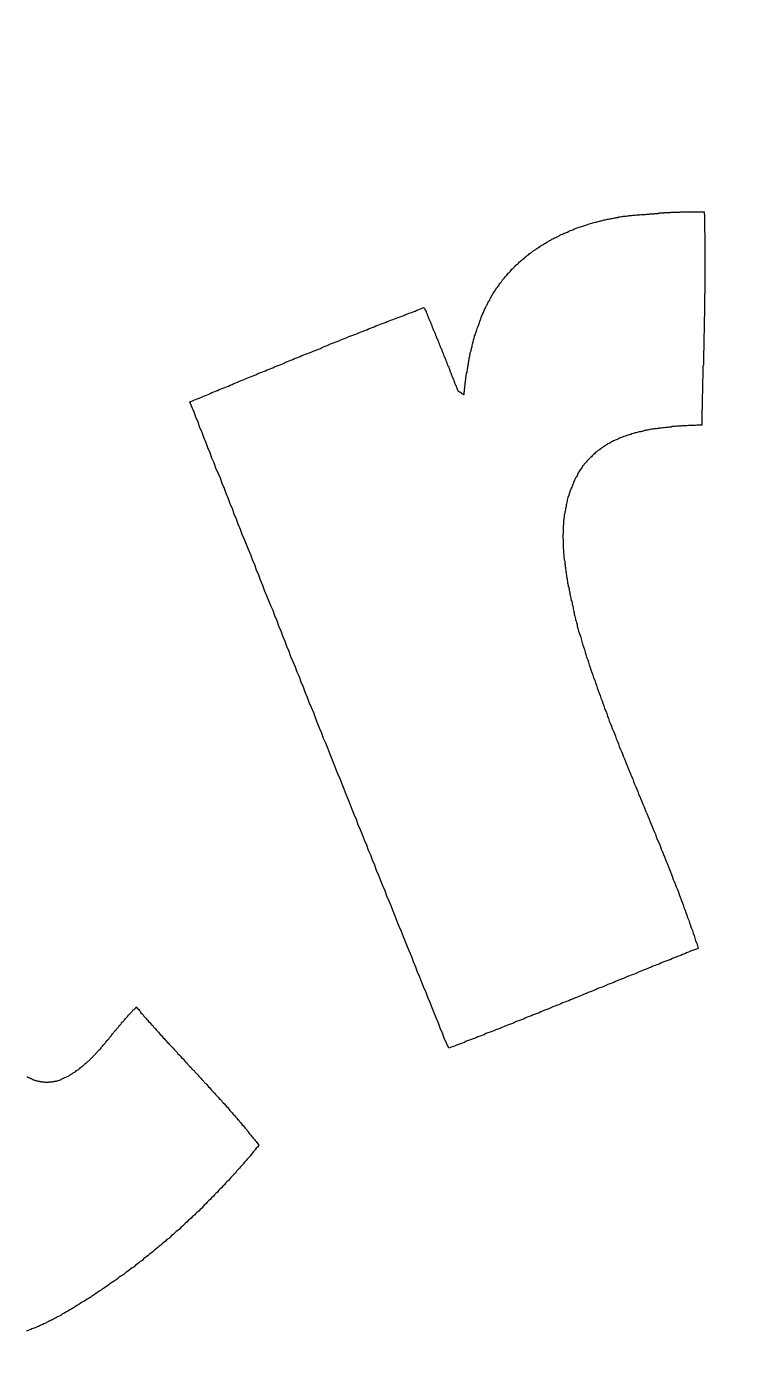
# Model space of a CAD drawing. Extents: x 0 to 712, y 0 to 505.
# Drawn here: x 173.82 to 182.21, y 463.68 to 479.64 of the extents above; entities that cross this region are included whole.
import ezdxf

# ---------------------------------------------------------------- set-up
doc = ezdxf.new("R2010")
doc.units = 0
doc.layers.add('GRAVIRANJE', color=3, linetype='CONTINUOUS')
doc.layers.add('IZREZ', color=7, linetype='CONTINUOUS')

msp = doc.modelspace()

# ---------------------------------------------------------------- linework, layer by layer
at = {"layer": 'GRAVIRANJE'}
msp.add_lwpolyline([(181.209, 477.411), (181.214, 477.411), (181.218, 477.411), (181.222, 477.411), (181.231, 477.411), (181.235, 477.411), (181.24, 477.416), (181.244, 477.416), (181.248, 477.416), (181.257, 477.416), (181.261, 477.416), (181.266, 477.416), (181.27, 477.416), (181.279, 477.416), (181.283, 477.416), (181.288, 477.416), (181.292, 477.42), (181.296, 477.42), (181.305, 477.42), (181.309, 477.42), (181.314, 477.42), (181.318, 477.42), (181.327, 477.42), (181.331, 477.42), (181.336, 477.42), (181.34, 477.42), (181.349, 477.425), (181.353, 477.425), (181.357, 477.425), (181.362, 477.425), (181.366, 477.425), (181.375, 477.425), (181.379, 477.425), (181.383, 477.425), (181.388, 477.425), (181.397, 477.425), (181.401, 477.425), (181.405, 477.425), (181.41, 477.429), (181.414, 477.429), (181.423, 477.429), (181.427, 477.429), (181.431, 477.429), (181.436, 477.429), (181.444, 477.429), (181.449, 477.429), (181.453, 477.429), (181.457, 477.429), (181.466, 477.429), (181.471, 477.429), (181.475, 477.429), (181.479, 477.429), (181.484, 477.429), (181.492, 477.433), (181.497, 477.433), (181.501, 477.433), (181.505, 477.433), (181.514, 477.433), (181.518, 477.433), (181.523, 477.433), (181.527, 477.433), (181.536, 477.433), (181.54, 477.433), (181.545, 477.433), (181.549, 477.433), (181.553, 477.433), (181.562, 477.433), (181.566, 477.433), (181.571, 477.433), (181.575, 477.433), (181.584, 477.433), (181.588, 477.433), (181.593, 477.433), (181.597, 477.433), (181.606, 477.438), (181.61, 477.438), (181.614, 477.438), (181.619, 477.438), (181.627, 477.438), (181.632, 477.438), (181.636, 477.438), (181.64, 477.438), (181.645, 477.438), (181.654, 477.438), (181.658, 477.438), (181.662, 477.438), (181.667, 477.438), (181.675, 477.438), (181.68, 477.438), (181.684, 477.438), (181.688, 477.438), (181.697, 477.438), (181.701, 477.438), (181.706, 477.438), (181.71, 477.438), (181.719, 477.438), (181.723, 477.438), (181.728, 477.438), (181.732, 477.438), (181.741, 477.438), (181.745, 477.438), (181.749, 477.438), (181.754, 477.438), (181.762, 477.438), (181.767, 477.438), (181.771, 477.438), (181.775, 477.438), (181.784, 477.438), (181.789, 477.438), (181.793, 477.438), (181.797, 477.438), (181.806, 477.438), (181.81, 477.438), (181.815, 477.438), (181.819, 477.438), (181.828, 477.438), (181.832, 477.438), (181.836, 477.438), (181.841, 477.438), (181.85, 477.438), (181.854, 477.438), (181.858, 477.438), (181.863, 477.438), (181.871, 477.438), (181.876, 477.438), (181.88, 477.438), (181.884, 477.438), (181.884, 477.42), (181.889, 477.398), (181.889, 477.381), (181.889, 477.359), (181.889, 477.337), (181.889, 477.32), (181.889, 477.298), (181.889, 477.281), (181.889, 477.259), (181.889, 477.237), (181.889, 477.22), (181.889, 477.198), (181.893, 477.181), (181.893, 477.159), (181.893, 477.141), (181.893, 477.12), (181.893, 477.098), (181.893, 477.08), (181.893, 477.059), (181.893, 477.041), (181.893, 477.019), (181.893, 476.998), (181.893, 476.98), (181.893, 476.958), (181.893, 476.941), (181.893, 476.919), (181.893, 476.897), (181.893, 476.88), (181.893, 476.858), (181.893, 476.841), (181.893, 476.819), (181.893, 476.797), (181.893, 476.78), (181.893, 476.758), (181.893, 476.741), (181.893, 476.719), (181.893, 476.697), (181.893, 476.68), (181.893, 476.658), (181.893, 476.64), (181.893, 476.619), (181.893, 476.601), (181.893, 476.579), (181.893, 476.558), (181.893, 476.54), (181.893, 476.519), (181.893, 476.501), (181.893, 476.479), (181.889, 476.458), (181.889, 476.44), (181.889, 476.418), (181.889, 476.401), (181.889, 476.379), (181.889, 476.357), (181.889, 476.34), (181.889, 476.318), (181.889, 476.301), (181.889, 476.279), (181.889, 476.257), (181.889, 476.24), (181.889, 476.218), (181.889, 476.201), (181.884, 476.179), (181.884, 476.157), (181.884, 476.14), (181.884, 476.118), (181.884, 476.1), (181.884, 476.079), (181.884, 476.057), (181.884, 476.039), (181.884, 476.018), (181.884, 476), (181.88, 475.978), (181.88, 475.957), (181.88, 475.939), (181.88, 475.917), (181.88, 475.9), (181.88, 475.878), (181.88, 475.856), (181.88, 475.839), (181.88, 475.817), (181.88, 475.8), (181.876, 475.778), (181.876, 475.756), (181.876, 475.739), (181.876, 475.717), (181.876, 475.7), (181.876, 475.678), (181.876, 475.656), (181.876, 475.639), (181.876, 475.617), (181.871, 475.599), (181.871, 475.578), (181.871, 475.556), (181.871, 475.538), (181.871, 475.517), (181.871, 475.499), (181.871, 475.477), (181.871, 475.46), (181.867, 475.438), (181.867, 475.416), (181.867, 475.399), (181.867, 475.377), (181.867, 475.36), (181.867, 475.338), (181.867, 475.316), (181.867, 475.299), (181.867, 475.277), (181.863, 475.26), (181.863, 475.238), (181.863, 475.216), (181.863, 475.199), (181.863, 475.177), (181.863, 475.159), (181.863, 475.138), (181.863, 475.116), (181.863, 475.098), (181.858, 475.077), (181.858, 475.059), (181.858, 475.037), (181.858, 475.02), (181.858, 474.998), (181.858, 474.976), (181.858, 474.959), (181.858, 474.937), (181.858, 474.92), (181.858, 474.898), (181.845, 474.898), (181.832, 474.898), (181.819, 474.898), (181.806, 474.898), (181.797, 474.898), (181.784, 474.894), (181.771, 474.894), (181.758, 474.894), (181.745, 474.894), (181.732, 474.894), (181.719, 474.894), (181.71, 474.894), (181.697, 474.894), (181.684, 474.889), (181.671, 474.889), (181.658, 474.889), (181.645, 474.889), (181.632, 474.889), (181.619, 474.889), (181.606, 474.885), (181.593, 474.885), (181.584, 474.885), (181.571, 474.885), (181.558, 474.885), (181.545, 474.881), (181.532, 474.881), (181.518, 474.881), (181.505, 474.881), (181.492, 474.876), (181.479, 474.876), (181.466, 474.876), (181.453, 474.872), (181.44, 474.872), (181.427, 474.872), (181.414, 474.868), (181.401, 474.868), (181.392, 474.868), (181.379, 474.863), (181.366, 474.863), (181.353, 474.863), (181.34, 474.859), (181.327, 474.859), (181.314, 474.855), (181.301, 474.855), (181.288, 474.855), (181.275, 474.85), (181.261, 474.85), (181.248, 474.846), (181.24, 474.846), (181.227, 474.841), (181.214, 474.837), (181.2, 474.837), (181.187, 474.833), (181.174, 474.833), (181.161, 474.828), (181.148, 474.824), (181.14, 474.824), (181.126, 474.82), (181.113, 474.82), (181.1, 474.815), (181.087, 474.811), (181.074, 474.807), (181.065, 474.807), (181.052, 474.802), (181.039, 474.798), (181.026, 474.794), (181.013, 474.789), (181.004, 474.789), (180.991, 474.785), (180.978, 474.78), (180.965, 474.776), (180.957, 474.772), (180.943, 474.767), (180.93, 474.763), (180.922, 474.759), (180.909, 474.754), (180.896, 474.75), (180.887, 474.746), (180.874, 474.741), (180.861, 474.737), (180.852, 474.728), (180.839, 474.724), (180.826, 474.719), (180.817, 474.715), (180.804, 474.711), (180.795, 474.702), (180.782, 474.698), (180.774, 474.693), (180.761, 474.685), (180.752, 474.68), (180.739, 474.676), (180.73, 474.667), (180.717, 474.663), (180.708, 474.654), (180.7, 474.65), (180.686, 474.641), (180.678, 474.637), (180.669, 474.628), (180.656, 474.619), (180.647, 474.615), (180.639, 474.606), (180.625, 474.598), (180.617, 474.593), (180.608, 474.584), (180.599, 474.576), (180.586, 474.567), (180.578, 474.558), (180.569, 474.55), (180.56, 474.541), (180.551, 474.532), (180.543, 474.523), (180.534, 474.515), (180.525, 474.506), (180.517, 474.497), (180.508, 474.489), (180.499, 474.48), (180.49, 474.471), (180.482, 474.458), (180.473, 474.449), (180.464, 474.441), (180.456, 474.432), (180.447, 474.419), (180.438, 474.41), (180.434, 474.397), (180.425, 474.388), (180.416, 474.375), (180.408, 474.367), (180.403, 474.354), (180.395, 474.341), (180.386, 474.327), (180.377, 474.314), (180.373, 474.297), (180.364, 474.284), (180.355, 474.271), (180.351, 474.258), (180.342, 474.245), (180.338, 474.232), (180.329, 474.219), (180.325, 474.201), (180.321, 474.188), (180.312, 474.175), (180.308, 474.162), (180.303, 474.149), (180.299, 474.136), (180.29, 474.118), (180.286, 474.105), (180.281, 474.092), (180.277, 474.079), (180.273, 474.062), (180.268, 474.049), (180.264, 474.036), (180.26, 474.023), (180.255, 474.005), (180.255, 473.992), (180.251, 473.979), (180.247, 473.962), (180.242, 473.948), (180.242, 473.935), (180.238, 473.918), (180.233, 473.905), (180.233, 473.892), (180.229, 473.874), (180.225, 473.861), (180.225, 473.848), (180.22, 473.831), (180.22, 473.818), (180.22, 473.805), (180.216, 473.787), (180.216, 473.774), (180.212, 473.757), (180.212, 473.744), (180.212, 473.731), (180.212, 473.713), (180.207, 473.7), (180.207, 473.683), (180.207, 473.67), (180.207, 473.657), (180.207, 473.639), (180.207, 473.626), (180.207, 473.609), (180.203, 473.596), (180.203, 473.578), (180.203, 473.565), (180.203, 473.552), (180.207, 473.535), (180.207, 473.522), (180.207, 473.504), (180.207, 473.491), (180.207, 473.474), (180.207, 473.461), (180.207, 473.443), (180.207, 473.43), (180.212, 473.413), (180.212, 473.4), (180.212, 473.387), (180.212, 473.369), (180.216, 473.356), (180.216, 473.339), (180.216, 473.326), (180.22, 473.308), (180.22, 473.295), (180.225, 473.278), (180.225, 473.265), (180.225, 473.247), (180.229, 473.234), (180.229, 473.217), (180.233, 473.204), (180.233, 473.186), (180.238, 473.173), (180.238, 473.156), (180.242, 473.143), (180.242, 473.13), (180.247, 473.112), (180.247, 473.099), (180.251, 473.082), (180.255, 473.069), (180.255, 473.051), (180.26, 473.038), (180.26, 473.021), (180.264, 473.008), (180.268, 472.99), (180.268, 472.977), (180.273, 472.964), (180.277, 472.947), (180.277, 472.934), (180.281, 472.916), (180.286, 472.903), (180.286, 472.886), (180.29, 472.873), (180.294, 472.859), (180.299, 472.842), (180.299, 472.829), (180.303, 472.812), (180.308, 472.798), (180.312, 472.785), (180.312, 472.768), (180.316, 472.755), (180.321, 472.742), (180.325, 472.724), (180.325, 472.711), (180.329, 472.694), (180.334, 472.681), (180.338, 472.668), (180.338, 472.65), (180.342, 472.637), (180.347, 472.624), (180.351, 472.607), (180.355, 472.594), (180.355, 472.581), (180.36, 472.563), (180.364, 472.55), (180.368, 472.537), (180.373, 472.524), (180.373, 472.507), (180.382, 472.476), (180.39, 472.446), (180.403, 472.415), (180.412, 472.385), (180.421, 472.354), (180.429, 472.324), (180.438, 472.289), (180.447, 472.258), (180.46, 472.228), (180.469, 472.197), (180.477, 472.167), (180.486, 472.136), (180.499, 472.106), (180.508, 472.075), (180.517, 472.045), (180.53, 472.014), (180.538, 471.984), (180.547, 471.953), (180.56, 471.923), (180.569, 471.892), (180.582, 471.862), (180.591, 471.831), (180.604, 471.801), (180.612, 471.77), (180.625, 471.74), (180.634, 471.709), (180.647, 471.679), (180.656, 471.649), (180.669, 471.618), (180.678, 471.588), (180.691, 471.557), (180.7, 471.527), (180.713, 471.496), (180.726, 471.466), (180.734, 471.435), (180.747, 471.405), (180.756, 471.374), (180.769, 471.344), (180.782, 471.313), (180.791, 471.287), (180.804, 471.256), (180.817, 471.226), (180.83, 471.195), (180.839, 471.165), (180.852, 471.134), (180.865, 471.104), (180.874, 471.074), (180.887, 471.043), (180.9, 471.013), (180.913, 470.986), (180.922, 470.956), (180.935, 470.925), (180.948, 470.895), (180.961, 470.864), (180.974, 470.834), (180.983, 470.803), (180.996, 470.773), (181.009, 470.747), (181.022, 470.716), (181.035, 470.686), (181.044, 470.655), (181.057, 470.625), (181.07, 470.594), (181.083, 470.564), (181.096, 470.538), (181.105, 470.507), (181.118, 470.477), (181.131, 470.446), (181.144, 470.416), (181.157, 470.385), (181.17, 470.355), (181.179, 470.329), (181.192, 470.298), (181.205, 470.268), (181.218, 470.237), (181.231, 470.207), (181.244, 470.176), (181.253, 470.146), (181.266, 470.12), (181.279, 470.089), (181.292, 470.059), (181.305, 470.028), (181.314, 469.998), (181.327, 469.967), (181.34, 469.937), (181.353, 469.91), (181.366, 469.88), (181.375, 469.849), (181.388, 469.819), (181.401, 469.788), (181.414, 469.758), (181.423, 469.728), (181.436, 469.697), (181.449, 469.671), (181.462, 469.64), (181.471, 469.61), (181.484, 469.579), (181.497, 469.549), (181.51, 469.518), (181.518, 469.488), (181.532, 469.457), (181.545, 469.427), (181.553, 469.401), (181.566, 469.37), (181.579, 469.34), (181.588, 469.309), (181.601, 469.279), (181.61, 469.248), (181.623, 469.218), (181.636, 469.187), (181.645, 469.157), (181.658, 469.126), (181.667, 469.096), (181.68, 469.065), (181.688, 469.035), (181.701, 469.004), (181.71, 468.974), (181.723, 468.943), (181.732, 468.913), (181.745, 468.882), (181.754, 468.852), (181.767, 468.821), (181.775, 468.791), (181.784, 468.76), (181.797, 468.73), (181.806, 468.699), (181.815, 468.669), (181.793, 468.66), (181.771, 468.652), (181.745, 468.643), (181.723, 468.634), (181.697, 468.625), (181.675, 468.617), (181.654, 468.604), (181.627, 468.595), (181.606, 468.586), (181.579, 468.578), (181.558, 468.569), (181.536, 468.56), (181.51, 468.547), (181.488, 468.538), (181.466, 468.53), (181.44, 468.521), (181.418, 468.512), (181.392, 468.503), (181.37, 468.495), (181.349, 468.482), (181.322, 468.473), (181.301, 468.464), (181.275, 468.456), (181.253, 468.447), (181.231, 468.438), (181.205, 468.425), (181.183, 468.416), (181.161, 468.408), (181.135, 468.399), (181.113, 468.39), (181.087, 468.377), (181.065, 468.368), (181.044, 468.36), (181.018, 468.351), (180.996, 468.342), (180.974, 468.334), (180.948, 468.321), (180.926, 468.312), (180.9, 468.303), (180.878, 468.294), (180.856, 468.286), (180.83, 468.273), (180.808, 468.264), (180.787, 468.255), (180.761, 468.246), (180.739, 468.238), (180.713, 468.229), (180.691, 468.216), (180.669, 468.207), (180.643, 468.199), (180.621, 468.19), (180.599, 468.181), (180.573, 468.168), (180.551, 468.159), (180.53, 468.151), (180.504, 468.142), (180.482, 468.133), (180.456, 468.124), (180.434, 468.111), (180.412, 468.103), (180.386, 468.094), (180.364, 468.085), (180.342, 468.077), (180.316, 468.064), (180.294, 468.055), (180.273, 468.046), (180.247, 468.037), (180.225, 468.029), (180.199, 468.02), (180.177, 468.007), (180.155, 467.998), (180.129, 467.989), (180.107, 467.981), (180.085, 467.972), (180.059, 467.963), (180.037, 467.95), (180.011, 467.942), (179.99, 467.933), (179.968, 467.924), (179.942, 467.915), (179.92, 467.902), (179.898, 467.894), (179.872, 467.885), (179.85, 467.876), (179.828, 467.867), (179.802, 467.859), (179.78, 467.85), (179.754, 467.837), (179.733, 467.828), (179.711, 467.82), (179.685, 467.811), (179.663, 467.802), (179.641, 467.793), (179.615, 467.78), (179.593, 467.772), (179.567, 467.763), (179.545, 467.754), (179.523, 467.746), (179.497, 467.737), (179.476, 467.728), (179.454, 467.715), (179.428, 467.706), (179.406, 467.698), (179.38, 467.689), (179.358, 467.68), (179.336, 467.671), (179.31, 467.663), (179.288, 467.654), (179.266, 467.641), (179.24, 467.632), (179.219, 467.624), (179.192, 467.615), (179.171, 467.606), (179.149, 467.597), (179.123, 467.589), (179.101, 467.58), (179.079, 467.571), (179.053, 467.563), (179.031, 467.55), (179.005, 467.541), (178.983, 467.532), (178.962, 467.523), (178.935, 467.515), (178.914, 467.506), (178.887, 467.497), (178.866, 467.489), (178.844, 467.48), (178.818, 467.541), (178.792, 467.602), (178.77, 467.658), (178.744, 467.719), (178.722, 467.78), (178.696, 467.841), (178.67, 467.902), (178.648, 467.963), (178.622, 468.024), (178.596, 468.085), (178.574, 468.142), (178.548, 468.203), (178.526, 468.264), (178.5, 468.325), (178.474, 468.386), (178.452, 468.447), (178.426, 468.508), (178.404, 468.569), (178.378, 468.63), (178.352, 468.686), (178.33, 468.747), (178.304, 468.808), (178.282, 468.869), (178.256, 468.93), (178.23, 468.991), (178.208, 469.052), (178.182, 469.113), (178.16, 469.174), (178.134, 469.231), (178.108, 469.292), (178.086, 469.353), (178.06, 469.414), (178.038, 469.475), (178.012, 469.536), (177.986, 469.597), (177.964, 469.658), (177.938, 469.719), (177.916, 469.78), (177.89, 469.836), (177.868, 469.897), (177.842, 469.958), (177.816, 470.019), (177.794, 470.08), (177.768, 470.141), (177.746, 470.202), (177.72, 470.263), (177.694, 470.324), (177.672, 470.385), (177.646, 470.446), (177.624, 470.503), (177.598, 470.564), (177.576, 470.625), (177.55, 470.686), (177.524, 470.747), (177.502, 470.808), (177.476, 470.869), (177.454, 470.93), (177.428, 470.991), (177.406, 471.052), (177.38, 471.113), (177.354, 471.169), (177.332, 471.23), (177.306, 471.291), (177.284, 471.352), (177.258, 471.413), (177.237, 471.474), (177.21, 471.535), (177.184, 471.596), (177.162, 471.657), (177.136, 471.718), (177.115, 471.779), (177.088, 471.84), (177.067, 471.901), (177.041, 471.958), (177.019, 472.019), (176.993, 472.08), (176.966, 472.141), (176.945, 472.202), (176.919, 472.263), (176.897, 472.324), (176.871, 472.385), (176.849, 472.446), (176.823, 472.507), (176.801, 472.568), (176.775, 472.629), (176.753, 472.69), (176.727, 472.746), (176.701, 472.807), (176.679, 472.868), (176.653, 472.929), (176.631, 472.99), (176.605, 473.051), (176.583, 473.112), (176.557, 473.173), (176.535, 473.234), (176.509, 473.295), (176.487, 473.356), (176.461, 473.417), (176.435, 473.478), (176.413, 473.539), (176.387, 473.596), (176.365, 473.657), (176.339, 473.718), (176.317, 473.779), (176.291, 473.84), (176.269, 473.901), (176.243, 473.962), (176.222, 474.023), (176.195, 474.084), (176.174, 474.144), (176.148, 474.205), (176.126, 474.266), (176.1, 474.327), (176.073, 474.388), (176.052, 474.449), (176.026, 474.506), (176.004, 474.567), (175.978, 474.628), (175.956, 474.689), (175.93, 474.75), (175.908, 474.811), (175.882, 474.872), (175.86, 474.933), (175.834, 474.994), (175.812, 475.055), (175.786, 475.116), (175.764, 475.177), (175.786, 475.186), (175.808, 475.194), (175.83, 475.203), (175.851, 475.212), (175.873, 475.22), (175.895, 475.229), (175.917, 475.238), (175.938, 475.247), (175.96, 475.255), (175.982, 475.264), (176.004, 475.277), (176.026, 475.286), (176.047, 475.294), (176.069, 475.303), (176.091, 475.312), (176.113, 475.321), (176.134, 475.329), (176.156, 475.338), (176.178, 475.347), (176.2, 475.355), (176.222, 475.364), (176.243, 475.373), (176.265, 475.382), (176.287, 475.395), (176.309, 475.403), (176.33, 475.412), (176.352, 475.421), (176.374, 475.43), (176.396, 475.438), (176.418, 475.447), (176.439, 475.456), (176.461, 475.464), (176.483, 475.473), (176.505, 475.482), (176.526, 475.49), (176.548, 475.499), (176.57, 475.512), (176.596, 475.521), (176.618, 475.53), (176.64, 475.538), (176.662, 475.547), (176.683, 475.556), (176.705, 475.565), (176.727, 475.573), (176.749, 475.582), (176.77, 475.591), (176.792, 475.599), (176.814, 475.608), (176.836, 475.617), (176.858, 475.626), (176.879, 475.634), (176.901, 475.647), (176.923, 475.656), (176.945, 475.665), (176.966, 475.673), (176.988, 475.682), (177.01, 475.691), (177.032, 475.7), (177.054, 475.708), (177.075, 475.717), (177.097, 475.726), (177.119, 475.734), (177.141, 475.743), (177.162, 475.752), (177.184, 475.761), (177.206, 475.769), (177.232, 475.778), (177.254, 475.787), (177.276, 475.795), (177.298, 475.804), (177.319, 475.813), (177.341, 475.826), (177.363, 475.835), (177.385, 475.843), (177.406, 475.852), (177.428, 475.861), (177.45, 475.869), (177.472, 475.878), (177.494, 475.887), (177.515, 475.896), (177.537, 475.904), (177.559, 475.913), (177.581, 475.922), (177.602, 475.93), (177.624, 475.939), (177.646, 475.948), (177.668, 475.957), (177.69, 475.965), (177.716, 475.974), (177.737, 475.983), (177.759, 475.991), (177.781, 476), (177.803, 476.009), (177.825, 476.018), (177.846, 476.026), (177.868, 476.035), (177.89, 476.044), (177.912, 476.052), (177.933, 476.061), (177.955, 476.07), (177.977, 476.079), (177.999, 476.087), (178.021, 476.096), (178.042, 476.105), (178.064, 476.113), (178.09, 476.122), (178.112, 476.131), (178.134, 476.14), (178.156, 476.148), (178.177, 476.157), (178.199, 476.166), (178.221, 476.174), (178.243, 476.179), (178.265, 476.187), (178.286, 476.196), (178.308, 476.205), (178.33, 476.214), (178.352, 476.222), (178.373, 476.231), (178.4, 476.24), (178.421, 476.248), (178.443, 476.257), (178.465, 476.266), (178.487, 476.275), (178.508, 476.283), (178.53, 476.292), (178.552, 476.301), (178.556, 476.292), (178.561, 476.283), (178.561, 476.275), (178.565, 476.266), (178.569, 476.262), (178.574, 476.253), (178.574, 476.244), (178.578, 476.235), (178.583, 476.227), (178.587, 476.222), (178.587, 476.214), (178.591, 476.205), (178.596, 476.196), (178.6, 476.192), (178.6, 476.183), (178.604, 476.174), (178.609, 476.166), (178.613, 476.157), (178.613, 476.153), (178.617, 476.144), (178.622, 476.135), (178.626, 476.126), (178.626, 476.118), (178.63, 476.113), (178.635, 476.105), (178.639, 476.096), (178.639, 476.087), (178.644, 476.079), (178.648, 476.074), (178.648, 476.065), (178.652, 476.057), (178.657, 476.048), (178.661, 476.039), (178.661, 476.035), (178.665, 476.026), (178.67, 476.018), (178.674, 476.009), (178.674, 476.005), (178.678, 475.996), (178.683, 475.987), (178.687, 475.978), (178.687, 475.97), (178.691, 475.965), (178.696, 475.957), (178.696, 475.948), (178.7, 475.939), (178.704, 475.93), (178.709, 475.926), (178.709, 475.917), (178.713, 475.909), (178.718, 475.9), (178.722, 475.891), (178.722, 475.887), (178.726, 475.878), (178.731, 475.869), (178.731, 475.861), (178.735, 475.856), (178.739, 475.848), (178.744, 475.839), (178.744, 475.83), (178.748, 475.822), (178.752, 475.817), (178.757, 475.808), (178.757, 475.8), (178.761, 475.791), (178.765, 475.782), (178.765, 475.778), (178.77, 475.769), (178.774, 475.761), (178.779, 475.752), (178.779, 475.743), (178.783, 475.739), (178.787, 475.73), (178.787, 475.721), (178.792, 475.713), (178.796, 475.704), (178.8, 475.7), (178.8, 475.691), (178.805, 475.682), (178.809, 475.673), (178.809, 475.669), (178.813, 475.66), (178.818, 475.652), (178.822, 475.643), (178.822, 475.634), (178.826, 475.63), (178.831, 475.621), (178.831, 475.612), (178.835, 475.604), (178.84, 475.595), (178.844, 475.591), (178.844, 475.582), (178.848, 475.573), (178.853, 475.565), (178.853, 475.56), (178.857, 475.551), (178.861, 475.543), (178.861, 475.534), (178.866, 475.525), (178.87, 475.521), (178.874, 475.512), (178.874, 475.504), (178.879, 475.495), (178.883, 475.486), (178.883, 475.482), (178.887, 475.473), (178.892, 475.464), (178.892, 475.456), (178.896, 475.447), (178.901, 475.443), (178.905, 475.434), (178.905, 475.425), (178.909, 475.416), (178.914, 475.412), (178.914, 475.403), (178.918, 475.395), (178.922, 475.386), (178.922, 475.377), (178.927, 475.373), (178.931, 475.364), (178.935, 475.355), (178.935, 475.347), (178.94, 475.338), (178.944, 475.334), (178.944, 475.325), (178.948, 475.316), (178.953, 475.308), (178.953, 475.308), (178.953, 475.308), (178.953, 475.308), (178.953, 475.308), (178.953, 475.308), (178.953, 475.308), (178.953, 475.308), (178.957, 475.308), (178.957, 475.308), (178.957, 475.308), (178.957, 475.308), (178.957, 475.303), (178.957, 475.303), (178.957, 475.303), (178.957, 475.303), (178.957, 475.303), (178.962, 475.303), (178.962, 475.303), (178.962, 475.303), (178.962, 475.303), (178.962, 475.303), (178.962, 475.303), (178.962, 475.303), (178.962, 475.303), (178.966, 475.299), (178.966, 475.299), (178.966, 475.299), (178.966, 475.299), (178.966, 475.299), (178.966, 475.299), (178.966, 475.299), (178.97, 475.299), (178.97, 475.299), (178.97, 475.299), (178.97, 475.299), (178.97, 475.299), (178.97, 475.294), (178.97, 475.294), (178.975, 475.294), (178.975, 475.294), (178.975, 475.294), (178.975, 475.294), (178.975, 475.294), (178.975, 475.294), (178.975, 475.294), (178.979, 475.294), (178.979, 475.294), (178.979, 475.29), (178.979, 475.29), (178.979, 475.29), (178.979, 475.29), (178.983, 475.29), (178.983, 475.29), (178.983, 475.29), (178.983, 475.29), (178.983, 475.29), (178.983, 475.29), (178.983, 475.29), (178.988, 475.286), (178.988, 475.286), (178.988, 475.286), (178.988, 475.286), (178.988, 475.286), (178.988, 475.286), (178.992, 475.286), (178.992, 475.286), (178.992, 475.286), (178.992, 475.286), (178.992, 475.286), (178.992, 475.281), (178.992, 475.281), (178.996, 475.281), (178.996, 475.281), (178.996, 475.281), (178.996, 475.281), (178.996, 475.281), (178.996, 475.281), (179.001, 475.281), (179.001, 475.281), (179.001, 475.281), (179.001, 475.277), (179.001, 475.277), (179.001, 475.277), (179.001, 475.277), (179.005, 475.277), (179.005, 475.277), (179.005, 475.277), (179.005, 475.277), (179.005, 475.277), (179.005, 475.277), (179.005, 475.277), (179.009, 475.273), (179.009, 475.273), (179.009, 475.273), (179.009, 475.273), (179.009, 475.273), (179.009, 475.273), (179.009, 475.273), (179.014, 475.273), (179.014, 475.273), (179.014, 475.273), (179.014, 475.273), (179.014, 475.273), (179.014, 475.268), (179.014, 475.268), (179.018, 475.268), (179.018, 475.268), (179.018, 475.268), (179.018, 475.268), (179.018, 475.268), (179.018, 475.268), (179.018, 475.268), (179.018, 475.268), (179.022, 475.268), (179.022, 475.268), (179.022, 475.268), (179.022, 475.268), (179.022, 475.264), (179.022, 475.264), (179.022, 475.264), (179.022, 475.264), (179.022, 475.264), (179.027, 475.264), (179.027, 475.264), (179.027, 475.264), (179.027, 475.264), (179.027, 475.264), (179.027, 475.277), (179.027, 475.29), (179.031, 475.303), (179.031, 475.312), (179.031, 475.325), (179.036, 475.338), (179.036, 475.351), (179.036, 475.364), (179.04, 475.377), (179.04, 475.39), (179.04, 475.403), (179.044, 475.416), (179.044, 475.43), (179.049, 475.443), (179.049, 475.451), (179.049, 475.464), (179.053, 475.477), (179.053, 475.49), (179.057, 475.504), (179.057, 475.517), (179.062, 475.53), (179.062, 475.543), (179.066, 475.556), (179.066, 475.569), (179.07, 475.582), (179.07, 475.595), (179.075, 475.608), (179.075, 475.617), (179.079, 475.63), (179.079, 475.643), (179.083, 475.656), (179.083, 475.669), (179.088, 475.682), (179.088, 475.695), (179.092, 475.708), (179.097, 475.721), (179.097, 475.734), (179.101, 475.747), (179.101, 475.761), (179.105, 475.769), (179.11, 475.782), (179.11, 475.795), (179.114, 475.808), (179.118, 475.822), (179.123, 475.835), (179.123, 475.848), (179.127, 475.861), (179.131, 475.874), (179.136, 475.887), (179.136, 475.896), (179.14, 475.909), (179.144, 475.922), (179.149, 475.935), (179.153, 475.948), (179.153, 475.961), (179.158, 475.974), (179.162, 475.983), (179.166, 475.996), (179.171, 476.009), (179.175, 476.022), (179.179, 476.035), (179.184, 476.048), (179.188, 476.057), (179.192, 476.07), (179.197, 476.083), (179.201, 476.096), (179.205, 476.109), (179.21, 476.118), (179.214, 476.131), (179.219, 476.144), (179.223, 476.157), (179.227, 476.166), (179.232, 476.179), (179.236, 476.192), (179.24, 476.205), (179.245, 476.214), (179.249, 476.227), (179.258, 476.24), (179.262, 476.253), (179.266, 476.262), (179.271, 476.275), (179.279, 476.288), (179.284, 476.296), (179.288, 476.309), (179.293, 476.322), (179.301, 476.331), (179.306, 476.344), (179.31, 476.353), (179.319, 476.366), (179.323, 476.379), (179.332, 476.388), (179.336, 476.401), (179.34, 476.41), (179.349, 476.423), (179.354, 476.436), (179.362, 476.444), (179.367, 476.458), (179.375, 476.466), (179.38, 476.479), (179.388, 476.488), (179.397, 476.501), (179.401, 476.51), (179.41, 476.523), (179.415, 476.532), (179.423, 476.54), (179.432, 476.553), (179.441, 476.562), (179.445, 476.575), (179.454, 476.584), (179.462, 476.593), (179.471, 476.606), (179.476, 476.614), (179.484, 476.627), (179.493, 476.636), (179.502, 476.645), (179.51, 476.654), (179.519, 476.667), (179.528, 476.675), (179.536, 476.684), (179.545, 476.697), (179.55, 476.706), (179.563, 476.715), (179.571, 476.723), (179.58, 476.732), (179.589, 476.745), (179.597, 476.754), (179.606, 476.762), (179.615, 476.771), (179.624, 476.78), (179.637, 476.793), (179.645, 476.802), (179.654, 476.81), (179.667, 476.819), (179.676, 476.828), (179.685, 476.841), (179.698, 476.85), (179.706, 476.858), (179.719, 476.867), (179.728, 476.876), (179.741, 476.884), (179.75, 476.893), (179.759, 476.902), (179.772, 476.911), (179.78, 476.919), (179.793, 476.928), (179.802, 476.937), (179.815, 476.945), (179.828, 476.954), (179.837, 476.963), (179.85, 476.972), (179.859, 476.976), (179.872, 476.985), (179.881, 476.993), (179.894, 477.002), (179.907, 477.011), (179.915, 477.015), (179.929, 477.024), (179.942, 477.033), (179.95, 477.041), (179.963, 477.046), (179.976, 477.054), (179.985, 477.063), (179.998, 477.067), (180.011, 477.076), (180.024, 477.08), (180.033, 477.089), (180.046, 477.098), (180.059, 477.102), (180.072, 477.111), (180.085, 477.115), (180.094, 477.124), (180.107, 477.128), (180.12, 477.133), (180.133, 477.141), (180.146, 477.146), (180.155, 477.154), (180.168, 477.159), (180.181, 477.168), (180.194, 477.172), (180.207, 477.176), (180.22, 477.185), (180.233, 477.189), (180.247, 477.194), (180.26, 477.198), (180.273, 477.207), (180.281, 477.211), (180.294, 477.215), (180.308, 477.22), (180.321, 477.224), (180.334, 477.233), (180.347, 477.237), (180.36, 477.242), (180.373, 477.246), (180.386, 477.25), (180.399, 477.255), (180.412, 477.259), (180.425, 477.263), (180.438, 477.268), (180.451, 477.272), (180.464, 477.276), (180.477, 477.281), (180.49, 477.285), (180.504, 477.29), (180.521, 477.294), (180.534, 477.298), (180.547, 477.303), (180.56, 477.307), (180.573, 477.311), (180.586, 477.316), (180.599, 477.316), (180.612, 477.32), (180.625, 477.324), (180.639, 477.329), (180.652, 477.333), (180.665, 477.333), (180.682, 477.337), (180.695, 477.342), (180.708, 477.342), (180.721, 477.346), (180.734, 477.351), (180.747, 477.351), (180.761, 477.355), (180.774, 477.359), (180.791, 477.359), (180.804, 477.364), (180.817, 477.368), (180.83, 477.368), (180.843, 477.372), (180.856, 477.372), (180.869, 477.377), (180.887, 477.377), (180.9, 477.381), (180.913, 477.381), (180.926, 477.385), (180.939, 477.385), (180.952, 477.385), (180.97, 477.39), (180.983, 477.39), (180.996, 477.394), (181.009, 477.394), (181.022, 477.394), (181.035, 477.398), (181.052, 477.398), (181.065, 477.398), (181.079, 477.403), (181.092, 477.403), (181.105, 477.403), (181.118, 477.403), (181.135, 477.407), (181.148, 477.407), (181.161, 477.407), (181.174, 477.407), (181.187, 477.407), (181.2, 477.411)], close=True, dxfattribs=at)
msp.add_lwpolyline([(173.821, 467.144), (173.83, 467.14), (173.834, 467.136), (173.843, 467.131), (173.848, 467.127), (173.856, 467.127), (173.861, 467.123), (173.869, 467.118), (173.878, 467.118), (173.882, 467.114), (173.891, 467.11), (173.895, 467.11), (173.904, 467.105), (173.909, 467.101), (173.917, 467.101), (173.926, 467.096), (173.93, 467.096), (173.939, 467.092), (173.948, 467.092), (173.952, 467.088), (173.961, 467.088), (173.97, 467.088), (173.974, 467.083), (173.983, 467.083), (173.991, 467.083), (173.996, 467.079), (174.004, 467.079), (174.013, 467.079), (174.017, 467.079), (174.026, 467.079), (174.035, 467.075), (174.044, 467.075), (174.048, 467.075), (174.057, 467.075), (174.065, 467.075), (174.074, 467.075), (174.083, 467.075), (174.087, 467.079), (174.096, 467.079), (174.105, 467.079), (174.113, 467.079), (174.122, 467.079), (174.126, 467.083), (174.135, 467.083), (174.144, 467.083), (174.152, 467.088), (174.161, 467.088), (174.17, 467.088), (174.179, 467.092), (174.187, 467.092), (174.196, 467.096), (174.205, 467.101), (174.209, 467.101), (174.222, 467.105), (174.231, 467.11), (174.24, 467.114), (174.248, 467.118), (174.257, 467.123), (174.266, 467.127), (174.274, 467.131), (174.288, 467.136), (174.296, 467.14), (174.305, 467.144), (174.314, 467.149), (174.322, 467.153), (174.331, 467.157), (174.34, 467.166), (174.348, 467.171), (174.357, 467.175), (174.366, 467.179), (174.37, 467.184), (174.379, 467.192), (174.388, 467.197), (174.396, 467.201), (174.405, 467.205), (174.414, 467.214), (174.423, 467.218), (174.431, 467.223), (174.436, 467.232), (174.444, 467.236), (174.453, 467.24), (174.462, 467.249), (174.47, 467.253), (174.475, 467.262), (174.484, 467.266), (174.492, 467.275), (174.501, 467.279), (174.505, 467.288), (174.514, 467.293), (174.523, 467.301), (174.531, 467.306), (174.536, 467.314), (174.545, 467.319), (174.553, 467.327), (174.558, 467.332), (174.566, 467.34), (174.575, 467.345), (174.579, 467.353), (174.588, 467.362), (174.597, 467.367), (174.601, 467.375), (174.61, 467.38), (174.614, 467.388), (174.623, 467.397), (174.632, 467.401), (174.636, 467.41), (174.645, 467.419), (174.649, 467.423), (174.658, 467.432), (174.662, 467.441), (174.671, 467.449), (174.675, 467.454), (174.684, 467.462), (174.693, 467.471), (174.697, 467.475), (174.706, 467.484), (174.71, 467.493), (174.719, 467.502), (174.723, 467.506), (174.732, 467.515), (174.736, 467.523), (174.745, 467.532), (174.749, 467.536), (174.758, 467.545), (174.762, 467.554), (174.771, 467.563), (174.775, 467.571), (174.784, 467.576), (174.788, 467.584), (174.797, 467.593), (174.802, 467.602), (174.81, 467.61), (174.815, 467.615), (174.819, 467.624), (174.828, 467.632), (174.832, 467.641), (174.841, 467.65), (174.845, 467.654), (174.854, 467.663), (174.858, 467.671), (174.867, 467.68), (174.871, 467.689), (174.88, 467.693), (174.884, 467.702), (174.893, 467.711), (174.897, 467.719), (174.906, 467.724), (174.91, 467.732), (174.919, 467.741), (174.923, 467.75), (174.932, 467.759), (174.937, 467.763), (174.945, 467.772), (174.95, 467.78), (174.958, 467.789), (174.963, 467.793), (174.971, 467.802), (174.976, 467.811), (174.984, 467.82), (174.989, 467.824), (174.998, 467.833), (175.002, 467.841), (175.011, 467.85), (175.015, 467.854), (175.024, 467.863), (175.028, 467.872), (175.037, 467.876), (175.041, 467.885), (175.05, 467.894), (175.054, 467.898), (175.063, 467.907), (175.072, 467.915), (175.076, 467.92), (175.085, 467.928), (175.089, 467.937), (175.098, 467.942), (175.106, 467.95), (175.111, 467.955), (175.12, 467.963), (175.124, 467.972), (175.137, 467.959), (175.15, 467.946), (175.159, 467.933), (175.172, 467.92), (175.18, 467.902), (175.194, 467.889), (175.207, 467.876), (175.215, 467.863), (175.228, 467.85), (175.237, 467.837), (175.25, 467.824), (175.263, 467.811), (175.272, 467.798), (175.285, 467.785), (175.298, 467.772), (175.307, 467.759), (175.32, 467.75), (175.329, 467.737), (175.342, 467.724), (175.355, 467.711), (175.363, 467.698), (175.377, 467.685), (175.39, 467.671), (175.398, 467.658), (175.411, 467.645), (175.424, 467.632), (175.433, 467.619), (175.446, 467.606), (175.459, 467.593), (175.468, 467.58), (175.481, 467.567), (175.494, 467.554), (175.507, 467.541), (175.516, 467.528), (175.529, 467.515), (175.542, 467.506), (175.551, 467.493), (175.564, 467.48), (175.577, 467.467), (175.586, 467.454), (175.599, 467.441), (175.612, 467.428), (175.62, 467.414), (175.634, 467.401), (175.647, 467.388), (175.66, 467.375), (175.668, 467.362), (175.681, 467.353), (175.695, 467.34), (175.703, 467.327), (175.716, 467.314), (175.729, 467.301), (175.738, 467.288), (175.751, 467.275), (175.764, 467.262), (175.777, 467.249), (175.786, 467.236), (175.799, 467.223), (175.812, 467.214), (175.821, 467.201), (175.834, 467.188), (175.847, 467.175), (175.856, 467.162), (175.869, 467.149), (175.882, 467.136), (175.895, 467.123), (175.904, 467.11), (175.917, 467.096), (175.93, 467.083), (175.938, 467.07), (175.952, 467.062), (175.965, 467.049), (175.973, 467.035), (175.986, 467.022), (175.999, 467.009), (176.008, 466.996), (176.021, 466.983), (176.034, 466.97), (176.043, 466.957), (176.056, 466.944), (176.069, 466.931), (176.078, 466.918), (176.091, 466.905), (176.104, 466.892), (176.113, 466.883), (176.126, 466.87), (176.139, 466.857), (176.148, 466.844), (176.161, 466.831), (176.174, 466.818), (176.182, 466.805), (176.195, 466.792), (176.209, 466.778), (176.217, 466.765), (176.23, 466.752), (176.239, 466.739), (176.252, 466.726), (176.265, 466.713), (176.274, 466.7), (176.287, 466.687), (176.3, 466.674), (176.309, 466.661), (176.322, 466.648), (176.33, 466.635), (176.344, 466.622), (176.352, 466.609), (176.365, 466.596), (176.378, 466.582), (176.387, 466.569), (176.4, 466.556), (176.409, 466.543), (176.422, 466.53), (176.431, 466.517), (176.444, 466.504), (176.452, 466.487), (176.466, 466.474), (176.474, 466.461), (176.487, 466.447), (176.496, 466.434), (176.509, 466.421), (176.518, 466.408), (176.531, 466.395), (176.54, 466.382), (176.553, 466.369), (176.561, 466.356), (176.574, 466.339), (176.583, 466.325), (176.57, 466.308), (176.553, 466.291), (176.54, 466.269), (176.522, 466.251), (176.509, 466.234), (176.492, 466.217), (176.479, 466.195), (176.461, 466.177), (176.444, 466.16), (176.431, 466.143), (176.413, 466.125), (176.4, 466.103), (176.383, 466.086), (176.365, 466.068), (176.352, 466.051), (176.335, 466.034), (176.317, 466.016), (176.304, 465.994), (176.287, 465.977), (176.269, 465.96), (176.252, 465.942), (176.239, 465.925), (176.222, 465.907), (176.204, 465.89), (176.187, 465.872), (176.174, 465.855), (176.156, 465.838), (176.139, 465.82), (176.121, 465.803), (176.104, 465.785), (176.091, 465.768), (176.073, 465.75), (176.056, 465.733), (176.039, 465.716), (176.021, 465.698), (176.004, 465.681), (175.986, 465.663), (175.969, 465.646), (175.952, 465.629), (175.934, 465.611), (175.917, 465.594), (175.904, 465.576), (175.886, 465.559), (175.869, 465.541), (175.851, 465.528), (175.834, 465.511), (175.816, 465.493), (175.795, 465.476), (175.777, 465.459), (175.76, 465.441), (175.742, 465.428), (175.725, 465.411), (175.708, 465.393), (175.69, 465.376), (175.673, 465.363), (175.655, 465.345), (175.638, 465.328), (175.62, 465.311), (175.599, 465.297), (175.581, 465.28), (175.564, 465.263), (175.546, 465.25), (175.529, 465.232), (175.512, 465.215), (175.49, 465.202), (175.472, 465.184), (175.455, 465.171), (175.437, 465.154), (175.416, 465.136), (175.398, 465.123), (175.381, 465.106), (175.363, 465.093), (175.342, 465.075), (175.324, 465.062), (175.307, 465.045), (175.285, 465.032), (175.268, 465.014), (175.25, 465.001), (175.228, 464.984), (175.211, 464.971), (175.194, 464.953), (175.172, 464.94), (175.154, 464.927), (175.137, 464.91), (175.115, 464.897), (175.098, 464.879), (175.076, 464.866), (175.059, 464.853), (175.037, 464.836), (175.019, 464.823), (175.002, 464.81), (174.98, 464.792), (174.963, 464.779), (174.941, 464.766), (174.923, 464.753), (174.902, 464.736), (174.884, 464.722), (174.863, 464.709), (174.841, 464.696), (174.823, 464.683), (174.802, 464.666), (174.784, 464.653), (174.762, 464.64), (174.745, 464.627), (174.723, 464.614), (174.706, 464.6), (174.684, 464.587), (174.662, 464.574), (174.645, 464.561), (174.623, 464.544), (174.601, 464.531), (174.584, 464.518), (174.562, 464.505), (174.54, 464.492), (174.523, 464.479), (174.501, 464.465), (174.479, 464.457), (174.462, 464.444), (174.44, 464.431), (174.418, 464.418), (174.401, 464.404), (174.379, 464.391), (174.357, 464.378), (174.335, 464.365), (174.318, 464.352), (174.296, 464.343), (174.274, 464.33), (174.261, 464.322), (174.248, 464.317), (174.24, 464.309), (174.227, 464.3), (174.213, 464.296), (174.2, 464.287), (174.187, 464.283), (174.174, 464.274), (174.166, 464.269), (174.152, 464.261), (174.139, 464.256), (174.126, 464.248), (174.113, 464.243), (174.1, 464.235), (174.087, 464.23), (174.074, 464.222), (174.061, 464.217), (174.048, 464.208), (174.035, 464.204), (174.026, 464.2), (174.013, 464.191), (174, 464.187), (173.987, 464.182), (173.974, 464.174), (173.961, 464.169), (173.948, 464.165), (173.935, 464.161), (173.922, 464.152), (173.909, 464.147), (173.895, 464.143), (173.882, 464.139), (173.869, 464.13), (173.856, 464.126), (173.839, 464.121), (173.826, 464.117), (173.813, 464.113)], dxfattribs=at)
at = {"layer": 'IZREZ'}
msp.add_open_spline([(354.524, 83.816), (356.554, 83.899), (358.583, 83.983), (360.613, 84.066), (360.613, 87.417), (360.613, 90.767), (360.613, 94.117), (358.583, 94.201), (356.554, 94.284), (354.524, 94.368), (354.524, 100.326), (354.524, 106.284), (354.524, 112.241), (354.524, 112.385), (354.524, 112.529), (354.524, 112.673), (352.184, 112.673), (349.845, 112.673), (347.505, 112.673), (347.505, 112.23), (347.505, 111.786), (347.505, 111.342), (346.772, 111.342), (346.039, 111.342), (345.305, 111.342), (345.305, 111.809), (345.305, 112.275), (345.305, 112.742), (344.824, 112.742), (344.343, 112.742), (343.862, 112.742), (343.862, 113.667), (343.862, 114.591), (343.862, 115.516), (344.343, 115.516), (344.824, 115.516), (345.305, 115.516), (345.305, 115.983), (345.305, 116.45), (345.305, 116.916), (346.039, 116.916), (346.772, 116.916), (347.505, 116.916), (347.505, 116.45), (347.505, 115.983), (347.505, 115.516), (349.845, 115.516), (352.184, 115.516), (354.524, 115.516), (354.524, 115.683), (354.524, 115.85), (354.524, 116.017), (354.524, 121.947), (354.524, 127.877), (354.524, 133.807), (356.554, 133.891), (358.583, 133.974), (360.613, 134.057), (360.613, 137.411), (360.613, 140.764), (360.613, 144.118), (358.583, 144.201), (356.554, 144.285), (354.524, 144.368), (354.524, 168.091), (354.524, 191.814), (354.524, 215.538), (356.554, 215.621), (358.583, 215.704), (360.613, 215.788), (360.613, 219.133), (360.613, 222.479), (360.613, 225.824), (358.583, 225.908), (356.554, 225.991), (354.524, 226.074), (354.524, 232.013), (354.524, 237.951), (354.524, 243.89), (354.524, 244.056), (354.524, 244.223), (354.524, 244.389), (352.184, 244.389), (349.845, 244.389), (347.505, 244.389), (347.505, 243.923), (347.505, 243.456), (347.505, 242.99), (346.772, 242.99), (346.039, 242.99), (345.305, 242.99), (345.305, 243.456), (345.305, 243.923), (345.305, 244.389), (344.824, 244.389), (344.343, 244.389), (343.862, 244.389), (343.862, 245.345), (343.862, 246.3), (343.862, 247.255), (344.343, 247.255), (344.824, 247.255), (345.305, 247.255), (345.305, 247.722), (345.305, 248.188), (345.305, 248.655), (346.039, 248.655), (346.772, 248.655), (347.505, 248.655), (347.505, 248.188), (347.505, 247.722), (347.505, 247.255), (349.845, 247.255), (352.184, 247.255), (354.524, 247.255), (354.524, 247.422), (354.524, 247.589), (354.524, 247.756), (354.524, 253.685), (354.524, 259.614), (354.524, 265.544), (356.554, 265.627), (358.583, 265.71), (360.613, 265.794), (360.613, 269.143), (360.613, 272.491), (360.613, 275.84), (358.583, 275.924), (356.554, 276.007), (354.524, 276.091), (354.524, 300.63), (354.524, 325.169), (354.524, 349.709), (356.554, 349.792), (358.583, 349.876), (360.613, 349.959), (360.613, 353.32), (360.613, 356.682), (360.613, 360.043), (358.583, 360.126), (356.554, 360.21), (354.524, 360.293), (354.524, 366.214), (354.524, 372.135), (354.524, 378.057), (354.524, 378.223), (354.524, 378.389), (354.524, 378.556), (352.184, 378.556), (349.845, 378.556), (347.505, 378.556), (347.505, 378.089), (347.505, 377.623), (347.505, 377.156), (346.772, 377.156), (346.039, 377.156), (345.305, 377.156), (345.305, 377.623), (345.305, 378.089), (345.305, 378.556), (344.824, 378.556), (344.343, 378.556), (343.862, 378.556), (343.862, 379.51), (343.862, 380.464), (343.862, 381.419), (344.343, 381.419), (344.824, 381.419), (345.305, 381.419), (345.305, 381.885), (345.305, 382.352), (345.305, 382.819), (346.039, 382.819), (346.772, 382.819), (347.505, 382.819), (347.505, 382.352), (347.505, 381.885), (347.505, 381.419), (349.845, 381.419), (352.184, 381.419), (354.524, 381.419), (354.524, 381.585), (354.524, 381.752), (354.524, 381.919), (354.524, 387.854), (354.524, 393.789), (354.524, 399.725), (356.554, 399.808), (358.583, 399.891), (360.613, 399.975), (360.613, 403.32), (360.613, 406.666), (360.613, 410.012), (358.583, 410.095), (356.554, 410.178), (354.524, 410.262), (354.524, 437.628), (354.524, 464.995), (354.524, 492.362), (346.903, 492.362), (339.282, 492.362), (331.661, 492.362), (329.716, 492.362), (327.1, 493.578), (325.849, 495.065), (324.561, 496.596), (323.273, 498.128), (321.986, 499.659), (320.735, 501.145), (318.119, 502.362), (316.173, 502.362), (232.924, 502.362), (149.674, 502.362), (66.425, 502.362), (64.479, 502.362), (61.864, 501.145), (60.613, 499.659), (59.325, 498.128), (58.038, 496.596), (56.75, 495.065), (55.498, 493.578), (52.882, 492.362), (50.937, 492.362), (43.371, 492.362), (35.804, 492.362), (28.238, 492.362), (28.238, 469.028), (28.238, 445.695), (28.238, 422.362), (28.238, 418.328), (28.238, 414.295), (28.238, 410.262), (26.208, 410.178), (24.178, 410.095), (22.148, 410.012), (22.148, 406.666), (22.148, 403.32), (22.148, 399.975), (24.178, 399.891), (26.208, 399.808), (28.238, 399.725), (28.238, 393.789), (28.238, 387.854), (28.238, 381.919), (28.238, 381.752), (28.238, 381.585), (28.238, 381.419), (30.577, 381.419), (32.916, 381.419), (35.256, 381.419), (35.256, 381.885), (35.256, 382.352), (35.256, 382.819), (35.989, 382.819), (36.723, 382.819), (37.456, 382.819), (37.456, 382.352), (37.456, 381.885), (37.456, 381.419), (37.937, 381.419), (38.418, 381.419), (38.899, 381.419), (38.899, 380.464), (38.899, 379.51), (38.899, 378.556), (38.418, 378.556), (37.937, 378.556), (37.456, 378.556), (37.456, 378.089), (37.456, 377.623), (37.456, 377.156), (36.723, 377.156), (35.989, 377.156), (35.256, 377.156), (35.256, 377.623), (35.256, 378.089), (35.256, 378.556), (32.916, 378.556), (30.577, 378.556), (28.238, 378.556), (28.238, 378.389), (28.238, 378.223), (28.238, 378.057), (28.238, 372.135), (28.238, 366.214), (28.238, 360.293), (26.208, 360.21), (24.178, 360.126), (22.148, 360.043), (22.148, 356.682), (22.148, 353.32), (22.148, 349.959), (24.178, 349.876), (26.208, 349.792), (28.238, 349.709), (28.238, 325.169), (28.238, 300.63), (28.238, 276.091), (26.208, 276.007), (24.178, 275.924), (22.148, 275.84), (22.148, 272.491), (22.148, 269.143), (22.148, 265.794), (24.178, 265.71), (26.208, 265.627), (28.238, 265.544), (28.238, 259.614), (28.238, 253.685), (28.238, 247.756), (28.238, 247.589), (28.238, 247.422), (28.238, 247.255), (30.577, 247.255), (32.916, 247.255), (35.256, 247.255), (35.256, 247.722), (35.256, 248.188), (35.256, 248.655), (35.989, 248.655), (36.723, 248.655), (37.456, 248.655), (37.456, 248.188), (37.456, 247.722), (37.456, 247.255), (37.937, 247.255), (38.418, 247.255), (38.899, 247.255), (38.899, 246.3), (38.899, 245.345), (38.899, 244.389), (38.418, 244.389), (37.937, 244.389), (37.456, 244.389), (37.456, 243.923), (37.456, 243.456), (37.456, 242.99), (36.723, 242.99), (35.989, 242.99), (35.256, 242.99), (35.256, 243.456), (35.256, 243.923), (35.256, 244.389), (32.916, 244.389), (30.577, 244.389), (28.238, 244.389), (28.238, 244.223), (28.238, 244.056), (28.238, 243.89), (28.238, 237.951), (28.238, 232.013), (28.238, 226.074), (26.208, 225.991), (24.178, 225.908), (22.148, 225.824), (22.148, 222.479), (22.148, 219.133), (22.148, 215.787), (24.178, 215.704), (26.208, 215.621), (28.238, 215.537), (28.238, 191.814), (28.238, 168.091), (28.238, 144.368), (26.208, 144.285), (24.178, 144.201), (22.148, 144.118), (22.148, 140.765), (22.148, 137.411), (22.148, 134.058), (24.178, 133.974), (26.208, 133.891), (28.238, 133.807), (28.238, 127.877), (28.238, 121.947), (28.238, 116.017), (28.238, 115.85), (28.238, 115.683), (28.238, 115.517), (30.577, 115.517), (32.916, 115.517), (35.256, 115.517), (35.256, 115.983), (35.256, 116.45), (35.256, 116.917), (35.989, 116.917), (36.723, 116.917), (37.456, 116.917), (37.456, 116.45), (37.456, 115.983), (37.456, 115.517), (37.937, 115.517), (38.418, 115.517), (38.899, 115.517), (38.899, 114.592), (38.899, 113.667), (38.899, 112.742), (38.418, 112.742), (37.937, 112.742), (37.456, 112.742), (37.456, 112.275), (37.456, 111.809), (37.456, 111.342), (36.723, 111.342), (35.989, 111.342), (35.256, 111.342), (35.256, 111.786), (35.256, 112.23), (35.256, 112.674), (32.916, 112.674), (30.577, 112.674), (28.238, 112.674), (28.238, 112.53), (28.238, 112.386), (28.238, 112.242), (28.238, 106.284), (28.238, 100.326), (28.238, 94.368), (26.208, 94.284), (24.178, 94.201), (22.148, 94.117), (22.148, 90.767), (22.148, 87.417), (22.148, 84.066), (24.178, 83.983), (26.208, 83.899), (28.238, 83.816), (28.238, 70.649), (28.238, 57.481), (28.238, 44.314), (28.238, 42.666), (28.238, 41.018), (28.238, 39.37)], degree=3, knots=[0, 0, 0, 0, 1, 1, 1, 2, 2, 2, 3, 3, 3, 4, 4, 4, 5, 5, 5, 6, 6, 6, 7, 7, 7, 8, 8, 8, 9, 9, 9, 10, 10, 10, 11, 11, 11, 12, 12, 12, 13, 13, 13, 14, 14, 14, 15, 15, 15, 16, 16, 16, 17, 17, 17, 18, 18, 18, 19, 19, 19, 20, 20, 20, 21, 21, 21, 22, 22, 22, 23, 23, 23, 24, 24, 24, 25, 25, 25, 26, 26, 26, 27, 27, 27, 28, 28, 28, 29, 29, 29, 30, 30, 30, 31, 31, 31, 32, 32, 32, 33, 33, 33, 34, 34, 34, 35, 35, 35, 36, 36, 36, 37, 37, 37, 38, 38, 38, 39, 39, 39, 40, 40, 40, 41, 41, 41, 42, 42, 42, 43, 43, 43, 44, 44, 44, 45, 45, 45, 46, 46, 46, 47, 47, 47, 48, 48, 48, 49, 49, 49, 50, 50, 50, 51, 51, 51, 52, 52, 52, 53, 53, 53, 54, 54, 54, 55, 55, 55, 56, 56, 56, 57, 57, 57, 58, 58, 58, 59, 59, 59, 60, 60, 60, 61, 61, 61, 62, 62, 62, 63, 63, 63, 64, 64, 64, 65, 65, 65, 66, 66, 66, 67, 67, 67, 68, 68, 68, 69, 69, 69, 70, 70, 70, 71, 71, 71, 72, 72, 72, 73, 73, 73, 74, 74, 74, 75, 75, 75, 76, 76, 76, 77, 77, 77, 78, 78, 78, 79, 79, 79, 80, 80, 80, 81, 81, 81, 82, 82, 82, 83, 83, 83, 84, 84, 84, 85, 85, 85, 86, 86, 86, 87, 87, 87, 88, 88, 88, 89, 89, 89, 90, 90, 90, 91, 91, 91, 92, 92, 92, 93, 93, 93, 94, 94, 94, 95, 95, 95, 96, 96, 96, 97, 97, 97, 98, 98, 98, 99, 99, 99, 100, 100, 100, 101, 101, 101, 102, 102, 102, 103, 103, 103, 104, 104, 104, 105, 105, 105, 106, 106, 106, 107, 107, 107, 108, 108, 108, 109, 109, 109, 110, 110, 110, 111, 111, 111, 112, 112, 112, 113, 113, 113, 114, 114, 114, 115, 115, 115, 116, 116, 116, 117, 117, 117, 118, 118, 118, 119, 119, 119, 120, 120, 120, 121, 121, 121, 122, 122, 122, 123, 123, 123, 124, 124, 124, 125, 125, 125, 126, 126, 126, 127, 127, 127, 128, 128, 128, 129, 129, 129, 130, 130, 130, 131, 131, 131, 132, 132, 132, 133, 133, 133, 134, 134, 134, 135, 135, 135, 136, 136, 136, 137, 137, 137, 138, 138, 138, 139, 139, 139, 140, 140, 140, 141, 141, 141, 142, 142, 142, 143, 143, 143, 143.247224, 143.247224, 143.247224, 143.247224], dxfattribs=at)

doc.saveas('drawing.dxf')
